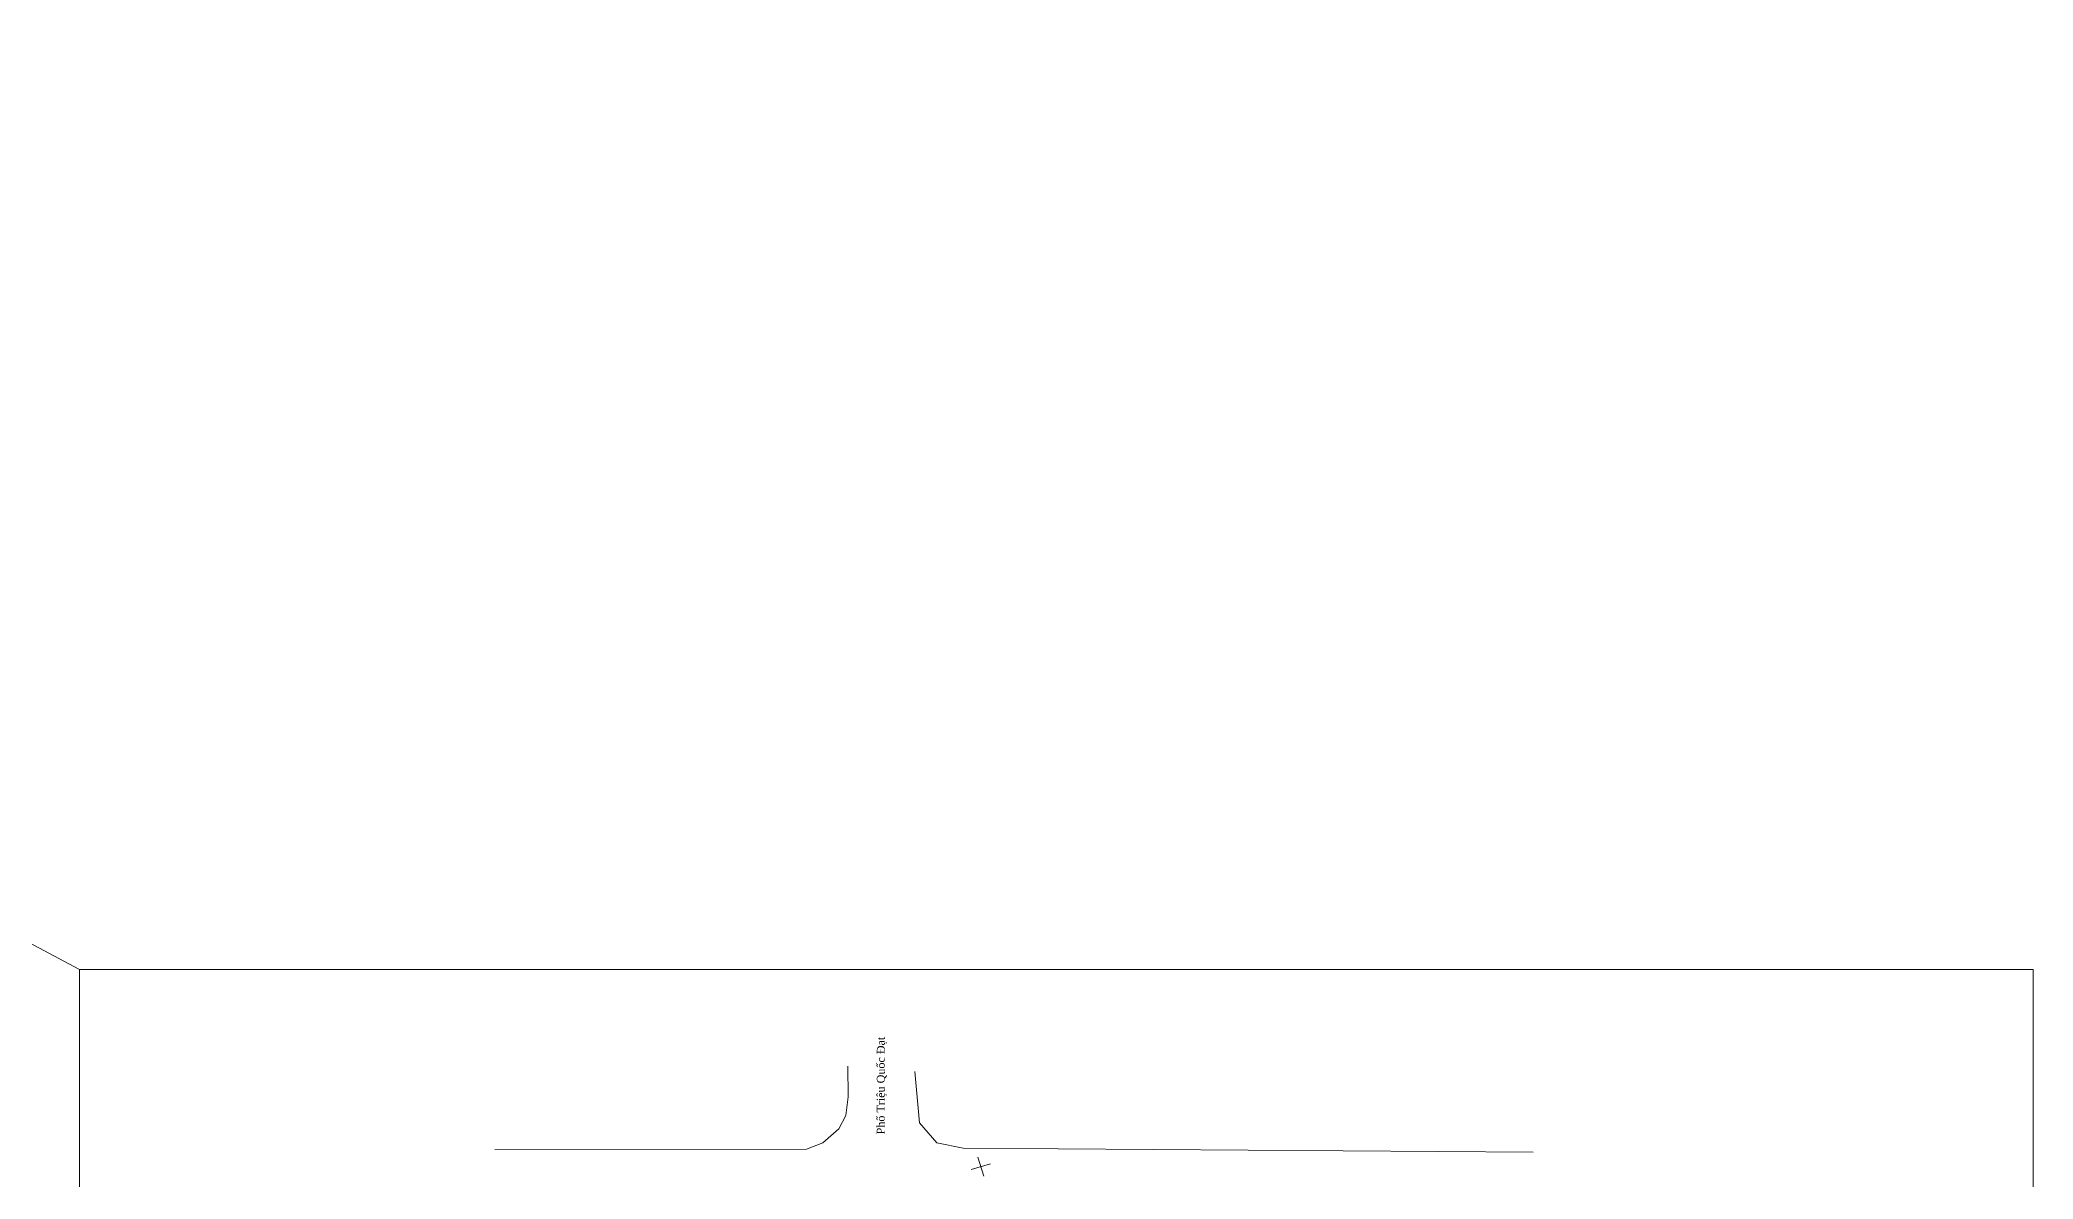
# Model space of a CAD drawing. Header units: millimetres. Extents: x 930469 to 1523124, y -120375 to 411163.
# Drawn here: x 1224273 to 1523124, y 240393 to 411163 of the extents above; entities that cross this region are included whole.
import ezdxf

# ---------------------------------------------------------------- set-up
doc = ezdxf.new("R2010")
doc.units = ezdxf.units.MM
doc.layers.get('Defpoints').update_dxf_attribs({"color": 8, "lineweight": 0})
for name, color, linetype, lineweight in [('GIAOTHONG', 8, 'Continuous', 0), ('KHUNG', 8, 'Continuous', 0), ('xr', 8, 'Continuous', 0)]:
    doc.layers.add(name, color=color, linetype=linetype, lineweight=lineweight)
doc.styles.add('VNTIME', font='')
doc.styles.get('VNTIME').set_extended_font_data('.VnTime')

msp = doc.modelspace()

# ---------------------------------------------------------------- linework, layer by layer
at = {"layer": 'Defpoints', "ltscale": 3}
msp.add_line((1230199.5, 271812.7), (968082, 411163), dxfattribs=at)
at = {"layer": 'GIAOTHONG'}
for p, q in [((1345426.2, 257309.9), (1345473, 252736.8)), ((1355436.5, 256546.2), (1356162, 248834.3)), ((1345473, 252736.8), (1345124.6, 249922.9)), ((1345124.6, 249922.9), (1344040.9, 247927.3)), ((1356162, 248834.3), (1358750.2, 245843.4)), ((1341649.7, 245822.8), (1339197, 244903.3)), ((1344040.9, 247927.3), (1341649.7, 245822.8)), ((1358750.2, 245843.4), (1362689.2, 245012.1)), ((1339197, 244903.3), (1292511, 244835.8)), ((1362689.2, 245012.1), (1448167.6, 244411.3))]:
    msp.add_line(p, q, dxfattribs=at)
at = {"layer": 'KHUNG'}
for p, q in [((1363912.2, 241824.9), (1366780.3, 242704.8)), ((1365786.2, 240830.8), (1364906.3, 243698.9))]:
    msp.add_line(p, q, dxfattribs=at)
at = {"layer": 'xr', "ltscale": 3}
msp.add_lwpolyline([(1230199.5, 271812.7), (1523124.3, 271812.7), (1523124.3, 11908.6), (1230199.5, 11908.6)], close=True, dxfattribs=at)

# ---------------------------------------------------------------- texts
at = {"layer": 'GIAOTHONG', "style": 'VNTIME'}
msp.add_text('Phè TriÖu Quèc §¹t', height=1200, rotation=89.917381, dxfattribs=at).set_placement((1350938.3, 247093.8))

doc.saveas('drawing.dxf')
